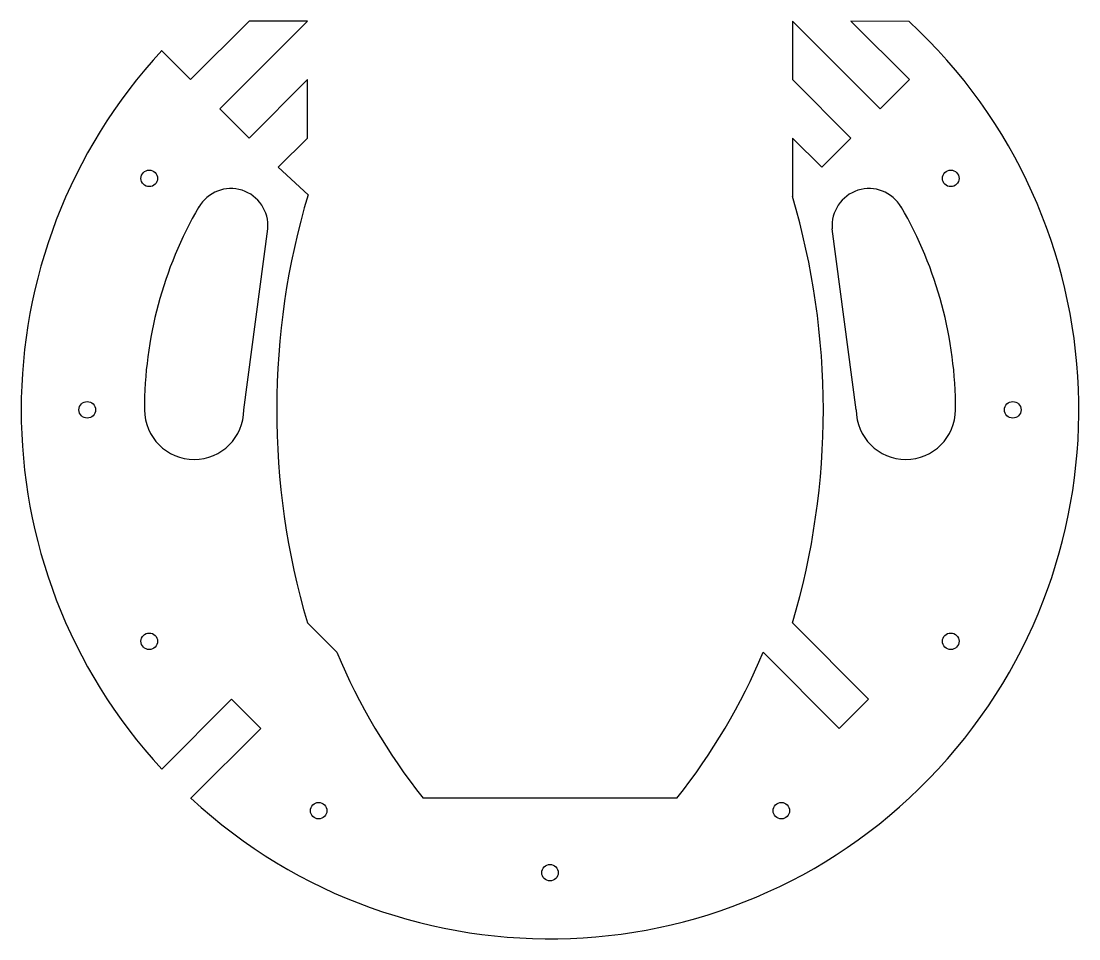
# Model space of a CAD drawing. Extents: x 0 to 16, y 0 to 13.9.
import ezdxf

# ---------------------------------------------------------------- set-up
doc = ezdxf.new("R2010")
doc.units = 0
doc.layers.add('1outline', color=1, linetype='CONTINUOUS')
doc.layers.add('2holes', color=2, linetype='CONTINUOUS')

msp = doc.modelspace()

# ---------------------------------------------------------------- linework, layer by layer
at = {"layer": '1outline'}
for points in [[(4.33971, 11.2525), (3.88994, 11.6681), (4.33188, 12.1101), (4.33188, 12.9939), (3.448, 12.1101), (3.00606, 12.552), (4.33188, 13.8778), (3.448, 13.8778), (2.56412, 12.9939), (2.12217, 13.4359)], [(13.4317, 13.8733), (12.552, 13.8778), (13.4359, 12.9939), (12.9939, 12.552), (11.6681, 13.8778), (11.6681, 12.9939), (12.552, 12.1101), (12.1101, 11.6681), (11.6681, 12.1101), (11.6681, 11.2262)], [(4.77541, 4.33398), (4.33017, 4.77967)], [(11.6699, 4.77968), (12.8174, 3.62456), (12.3754, 3.18262), (11.2246, 4.33398)], [(2.12665, 2.56826), (3.18244, 3.62438), (3.62438, 3.18244), (2.56411, 2.12216)], [(9.92023, 2.12647), (6.07977, 2.12647)]]:
    msp.add_lwpolyline(points, dxfattribs=at)
for centre, radius, start, end in [((8, 8), 8, 227.237, 407.237), ((8, 8), 8.00004, 137.237, 222.763), ((15.25, 8), 11.3848, 163.407, 196.431), ((0.75, 8), 11.3848, 343.569, 376.462), ((13.5, 8), 9.46352, 202.792, 218.364), ((2.5, 8), 9.46352, 321.636, 337.208)]:
    msp.add_arc(centre, radius, start, end, dxfattribs=at)
at = {"layer": '2holes'}
for points in [[(3.36703, 8), (3.73001, 10.7369)], [(12.633, 8), (12.27, 10.7369)]]:
    msp.add_lwpolyline(points, dxfattribs=at)
for centre in [(1.93782, 11.5), (14.0622, 11.5), (1, 8), (15, 8), (1.93782, 4.5), (14.0622, 4.5), (4.5, 1.93782), (11.5, 1.93782), (8, 1)]:
    msp.add_circle(centre, 0.125, dxfattribs=at)
for centre, radius, start, end in [((3.17301, 10.7869), 0.55924, 354.878, 510), ((12.827, 10.7869), 0.55924, 30.0001, 185.122), ((8, 8), 6.13615, 150, 180), ((8, 8), 6.13615, 360, 390), ((2.61703, 8), 0.75, 180, 360), ((13.383, 8), 0.75, 180, 360)]:
    msp.add_arc(centre, radius, start, end, dxfattribs=at)

doc.saveas('drawing.dxf')
